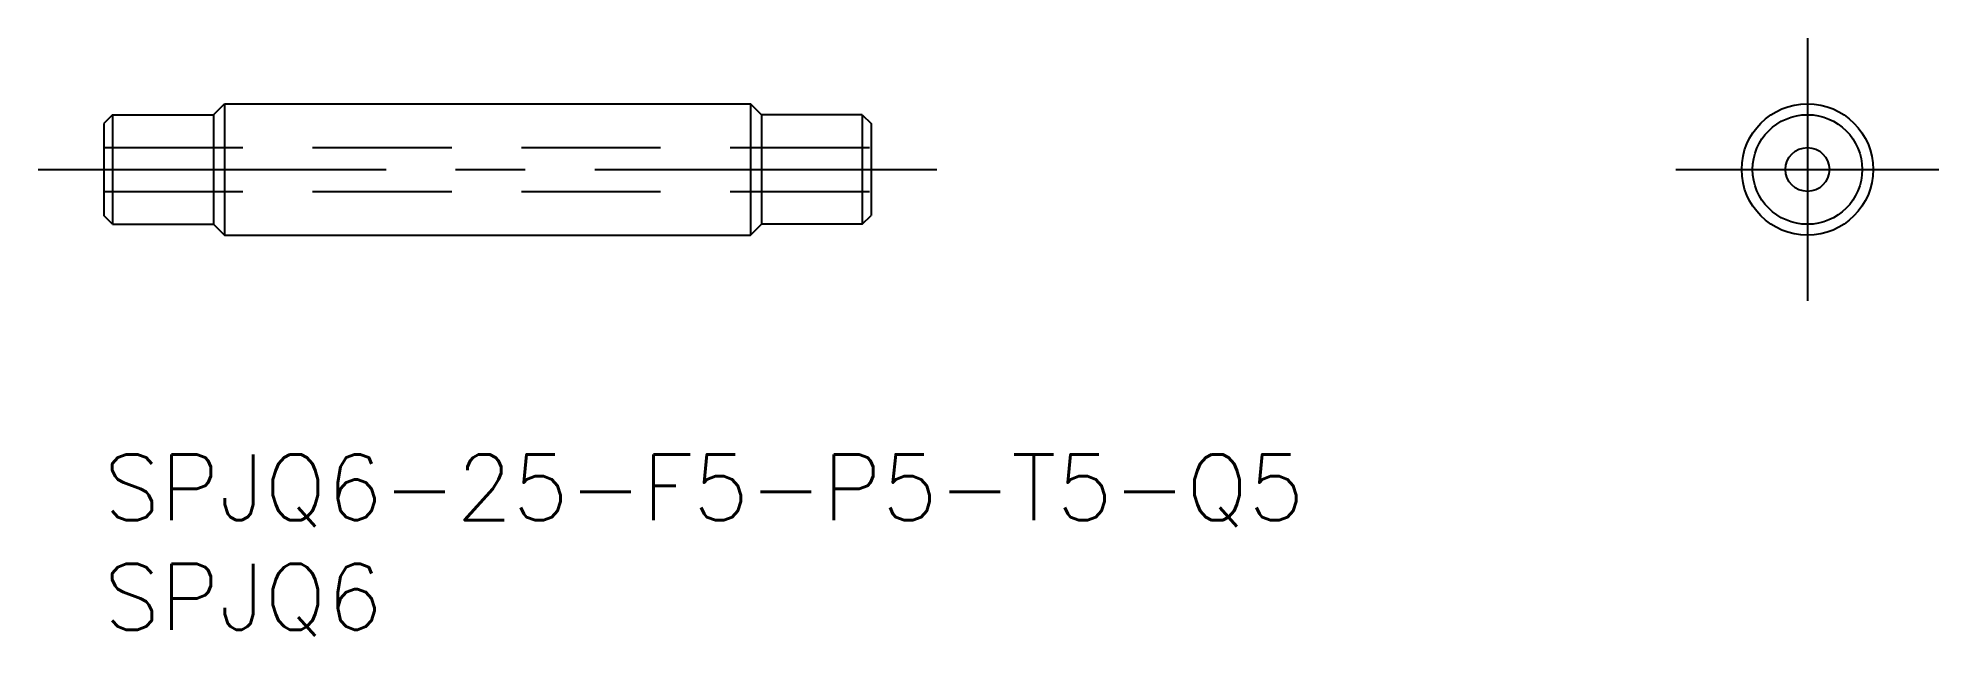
# Model space of a CAD drawing. Extents: x -3 to 83.7, y -8.3 to 19.
import ezdxf

# ---------------------------------------------------------------- set-up
doc = ezdxf.new("R2010")
doc.units = 0
doc.header["$LTSCALE"] = 0.5
doc.linetypes.add('CENTER', pattern=[50.8, 31.75, -6.35, 6.35, -6.35])
doc.linetypes.add('DASHED', pattern=[19.05, 12.7, -6.35])
for name, color, linetype in [('MSM_CENTER', 1, 'CENTER'), ('MSM_CONTINUOUS', 7, 'CONTINUOUS'), ('MSM_DASHED', 4, 'DASHED'), ('MSM_PART_NUMBER', 7, 'CONTINUOUS')]:
    doc.layers.add(name, color=color, linetype=linetype)
doc.styles.get("Standard").update_dxf_attribs({"font": 'txt.shx', "height": 3, "bigfont": 'bigfont.shx'})

# ---------------------------------------------------------------- blocks, each defined once
blk = doc.blocks.new('*U6')
at = {"layer": 'MSM_PART_NUMBER'}
blk.add_text('SPJQ6-25-F5-P5-T5-Q5', height=3, dxfattribs=at).set_placement((0, -3))
blk = doc.blocks.new('*U7')
at = {"layer": 'MSM_PART_NUMBER'}
blk.add_text('SPJQ6', height=3, dxfattribs=at).set_placement((0, -8))

msp = doc.modelspace()

# ---------------------------------------------------------------- linework, layer by layer
at = {"layer": 'MSM_CENTER'}
for p, q in [((77.715, 19), (77.715, 7)), ((-3, 13), (38, 13)), ((71.715, 13), (83.715, 13))]:
    msp.add_line(p, q, dxfattribs=at)
at = {"layer": 'MSM_CONTINUOUS'}
for p, q in [((5, 15.5), (5.5, 16)), ((5.5, 16), (29.5, 16)), ((5.5, 16), (5.5, 10)), ((29.5, 16), (29.5, 10)), ((30, 15.5), (29.5, 16)), ((0.4, 15.5), (0, 15.1)), ((0, 15.1), (0, 10.9)), ((0.4, 15.5), (5, 15.5)), ((0.4, 15.5), (0.4, 10.5)), ((5, 15.5), (5, 10.5)), ((34.6, 15.5), (30, 15.5)), ((30, 15.5), (30, 10.5)), ((34.6, 15.5), (35, 15.1)), ((34.6, 15.5), (34.6, 10.5)), ((35, 15.1), (35, 10.9)), ((0.4, 10.5), (0, 10.9)), ((0.4, 10.5), (5, 10.5)), ((5, 10.5), (5.5, 10)), ((29.5, 10), (30, 10.5)), ((34.6, 10.5), (30, 10.5)), ((34.6, 10.5), (35, 10.9)), ((5.5, 10), (29.5, 10))]:
    msp.add_line(p, q, dxfattribs=at)
for radius in [3, 2.5, 1]:
    msp.add_circle((77.715, 13), radius, dxfattribs=at)
at = {"layer": 'MSM_DASHED'}
for p, q in [((0, 14), (35, 14)), ((0, 12), (35, 12))]:
    msp.add_line(p, q, dxfattribs=at)

# ---------------------------------------------------------------- block references
at = {"layer": 'MSM_CONTINUOUS'}
for name in ['*U6', '*U7']:
    msp.add_blockref(name, (0, 0), dxfattribs=at)

doc.saveas('drawing.dxf')
